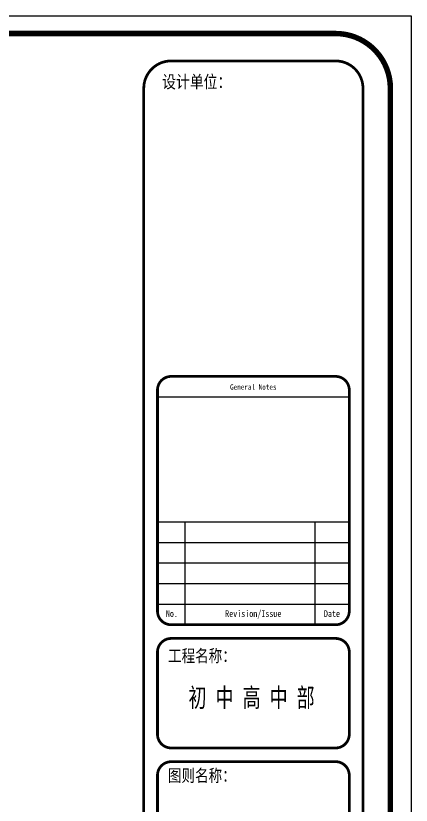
# Model space of a CAD drawing. Extents: x 1159254 to 1730927, y -477824 to -383968.
# Drawn here: x 1267133 to 1295382, y -440400 to -383968 of the extents above; entities that cross this region are included whole.
import ezdxf
from ezdxf.enums import TextEntityAlignment as Align

# ---------------------------------------------------------------- set-up
doc = ezdxf.new("R2010")
doc.units = 0
doc.header["$LTSCALE"] = 1000
doc.layers.add('000外框', color=7, linetype='Continuous')
doc.layers.add('外框', color=7, linetype='Continuous')
doc.styles.add('宋体平面', font='', dxfattribs={"width": 0.8})
doc.styles.add('黑体', font='simhei.ttf', dxfattribs={"width": 0.7})
doc.styles.get('宋体平面').set_extended_font_data('SimSun')

msp = doc.modelspace()

# ---------------------------------------------------------------- linework, layer by layer
at = {"layer": '外框', "lineweight": -2}
for p, q in [((1161444.6, -383967.5), (1295382, -383967.5)), ((1295382, -383967.5), (1295382, -477824.5))]:
    msp.add_line(p, q, dxfattribs=at)
for points, const_width in [([(1166648.3, -476589.1), (1289979.3, -476589.1, 0.4142136), (1293894.6, -472673.8), (1293894.6, -389151, 0.4142136), (1289979.3, -385235.8), (1166648.3, -385235.8, 0.4142136), (1162733, -389151), (1162733, -472673.8, 0.4142136)], 391.5), ([(1278233.5, -474631.5), (1289979.3, -474631.5, 0.4142136), (1291936.9, -472673.8), (1291936.9, -389151, 0.4142136), (1289979.3, -387193.4), (1278233.5, -387193.4, 0.4142136), (1276275.8, -389151), (1276275.8, -472673.8, 0.4142136)], 195.8), ([(1278233.5, -427499.3), (1289979.3, -427499.3, 0.4142136), (1290958.1, -426520.4), (1290958.1, -410725.5, 0.4142136), (1289979.3, -409746.7), (1278233.5, -409746.7, 0.4142136), (1277254.7, -410725.5), (1277254.7, -426520.4, 0.4142136)], 195.8), ([(1278233.5, -436308.6), (1289979.3, -436308.6, 0.4142136), (1290958.1, -435329.8), (1290958.1, -429456.9, 0.4142136), (1289979.3, -428478.1), (1278233.5, -428478.1, 0.4142136), (1277254.7, -429456.9), (1277254.7, -435329.8, 0.4142136)], 195.8), ([(1278233.5, -445118), (1289979.3, -445118, 0.4142136), (1290958.1, -444139.2), (1290958.1, -438266.2, 0.4142136), (1289979.3, -437287.4), (1278233.5, -437287.4, 0.4142136), (1277254.7, -438266.2), (1277254.7, -444139.2, 0.4142136)], 195.8)]:
    msp.add_lwpolyline(points, format="xyb", close=True, dxfattribs=dict(at, const_width=const_width))
at = {"layer": '外框', "lineweight": -2, "const_width": 97.9}
for points in [[(1277254.7, -411214.9), (1290958.1, -411214.9)], [(1277254.7, -420158.1), (1290958.1, -420158.1)], [(1279212.3, -427499.3), (1279212.3, -420158.1)], [(1288511.1, -427499.3), (1288511.1, -420158.1)], [(1277254.7, -421626.3), (1290958.1, -421626.3)], [(1277254.7, -423094.6), (1290958.1, -423094.6)], [(1277254.7, -424562.8), (1290958.1, -424562.8)], [(1277254.7, -426031), (1290958.1, -426031)]]:
    msp.add_lwpolyline(points, dxfattribs=at)

# ---------------------------------------------------------------- texts
at = {"layer": '000外框', "insert": (1279472.2, -432030.9), "char_height": 1349.1, "width": 14061.479, "attachment_point": 1, "style": '黑体'}
msp.add_mtext('初 中 高 中 部', dxfattribs=at)
at = {"layer": '外框', "style": '宋体平面', "width": 0.8}
for s, height, p in [('设计单位：', 904.98, (1277588.2, -389136.9)), ('工程名称：', 886.88, (1278009.8, -430163.2)), ('图则名称：', 886.88, (1278003.8, -438721.9))]:
    msp.add_text(s, height=height, dxfattribs=at).set_placement(p)
at = {"layer": '外框', "lineweight": -2, "style": '宋体平面', "width": 0.8}
for s, height, p in [('General Notes', 391.527, (1284099.7, -410499.2)), ('No.', 479.43, (1278286.7, -426702.9)), ('Revision/Issue', 479.433, (1284099.7, -426702.9)), ('Date', 479.43, (1289720.1, -426702.9))]:
    msp.add_text(s, height=height, dxfattribs=at).set_placement(p, align=Align.MIDDLE_CENTER)

doc.saveas('drawing.dxf')
